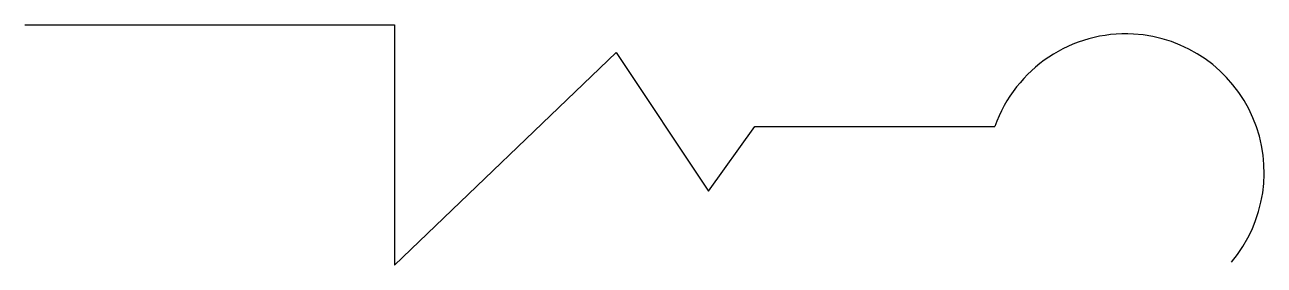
# Model space of a CAD drawing. Header units: inches. Extents: x 0 to 67.1, y 0 to 13.
import ezdxf

# ---------------------------------------------------------------- set-up
doc = ezdxf.new("R2010")
doc.units = ezdxf.units.IN
doc.header["$MEASUREMENT"] = 0

msp = doc.modelspace()

# ---------------------------------------------------------------- linework, layer by layer
for p, q in [((0, 13), (20, 13)), ((20, 13), (20, 0)), ((20, 0), (32, 11.5)), ((32, 11.5), (37, 4)), ((37, 4), (39.5, 7.5)), ((39.5, 7.5), (52.5, 7.5))]:
    msp.add_line(p, q)
for start, end in [(86.75388, 160.62626), (319.77021, 86.75388)]:
    msp.add_arc((59.575, 5.012), 7.5, start, end)

doc.saveas('drawing.dxf')
